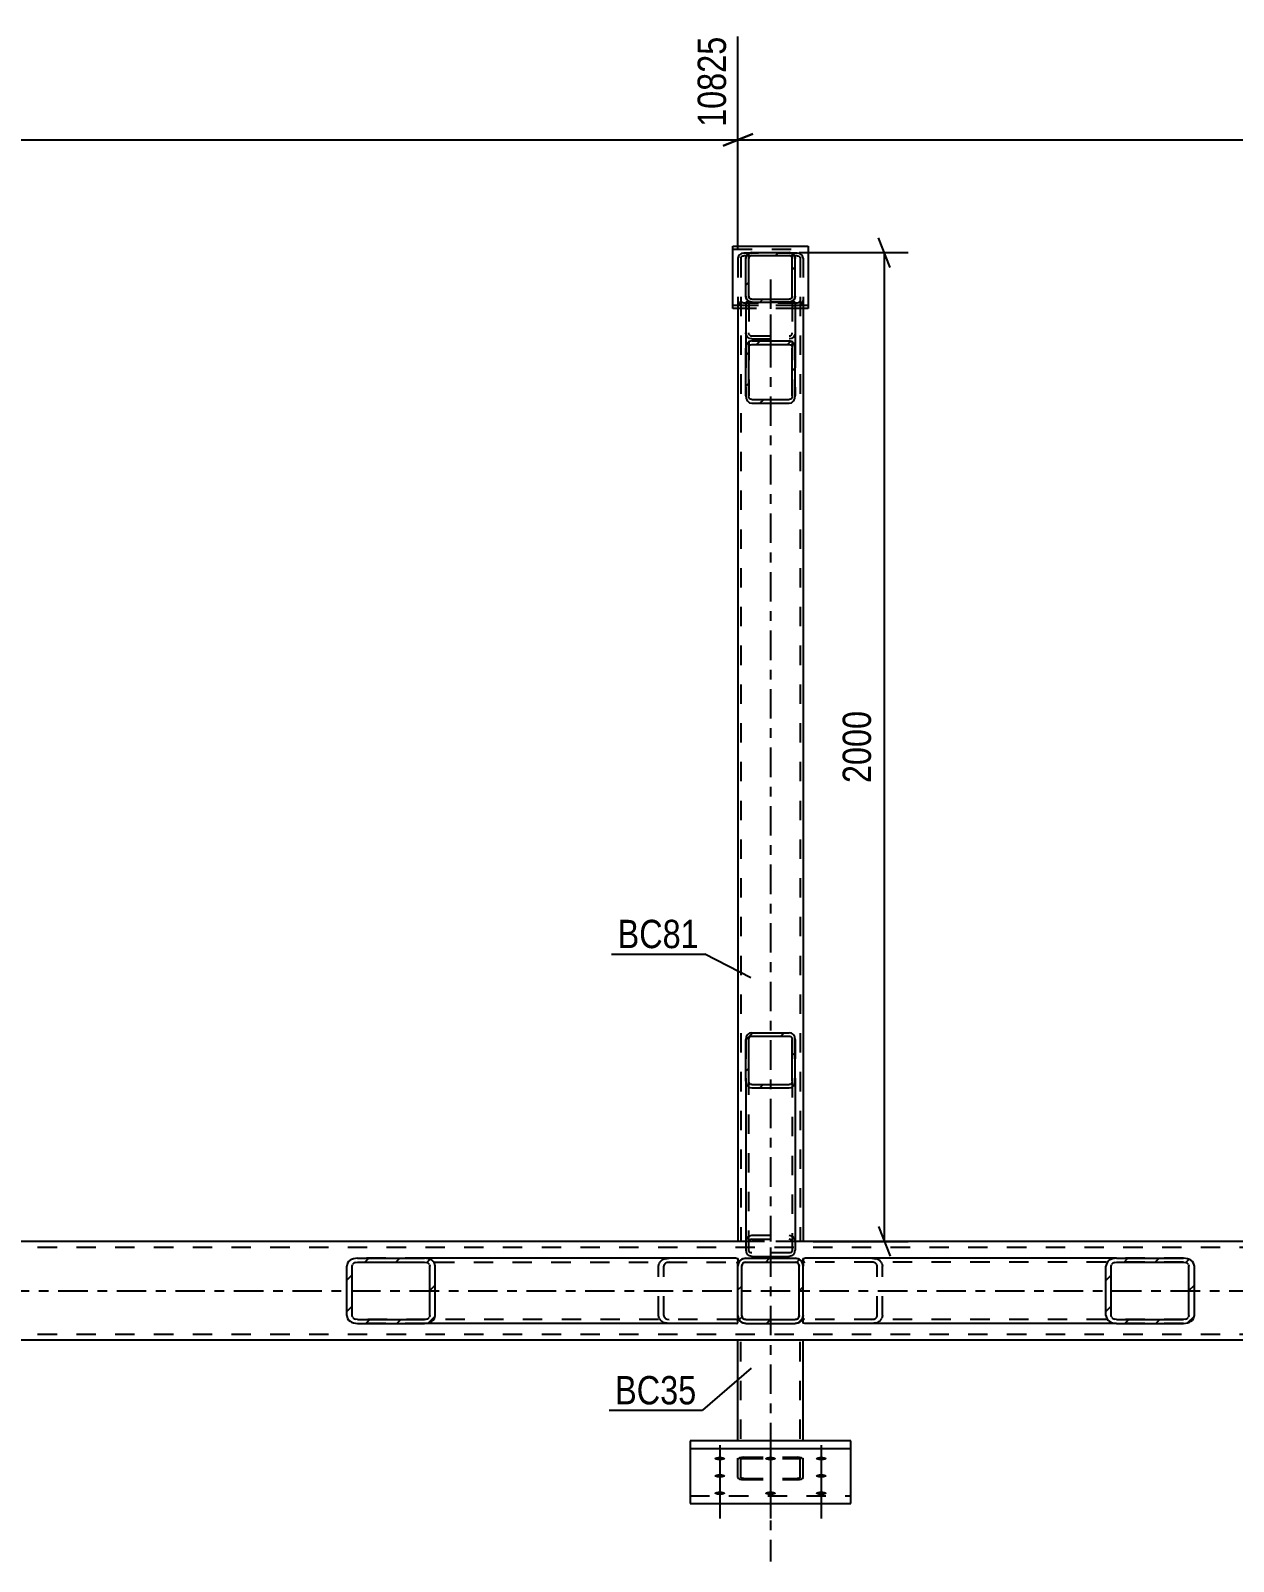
# Model space of a CAD drawing. Header units: millimetres. Extents: x -109 to 1080, y -501 to 340.
# Drawn here: x 389.2 to 510.8, y -384.9 to -230.1 of the extents above; entities that cross this region are included whole.
import ezdxf

# ---------------------------------------------------------------- set-up
doc = ezdxf.new("R2010")
doc.units = ezdxf.units.MM
doc.linetypes.add('DXK_LINE_DOT2', pattern=[3.9198, 1.9599, -1.9599])
doc.linetypes.add('DXK_LINE_DOT3', pattern=[5.9187, 2.979, -0.9799, 0.9799, -0.9799])
doc.styles.add('Arial Narrow', font='ARIALN.TTF', dxfattribs={"height": 0.2})

# ---------------------------------------------------------------- blocks, each defined once
blk = doc.blocks.new('Part-389666448-3642 - 3640')
at = {"linetype": 'Continuous'}
h = blk.add_hatch(dxfattribs=at)
h.set_pattern_fill('', scale=0.7, style=0, pattern_type=0)
h.set_pattern_definition([(45, (466.8477, -360.8155), (-1.57154, 1.57154), [])])
h.paths.add_polyline_path([(466.54, -360.88), (466.85, -360.82), (467.11, -360.64), (467.28, -360.38), (467.34, -360.08), (467.34, -355.08), (467.28, -354.77), (467.11, -354.51), (466.85, -354.34), (466.54, -354.28), (461.54, -354.28), (461.24, -354.34), (460.98, -354.51), (460.8, -354.77), (460.74, -355.08), (460.74, -360.08), (460.8, -360.38), (460.98, -360.64), (461.24, -360.82), (461.54, -360.88)])
h.paths.add_polyline_path([(461.39, -360.45), (461.26, -360.36), (461.17, -360.23), (461.14, -360.08), (461.14, -355.08), (461.17, -354.92), (461.26, -354.79), (461.39, -354.71), (461.54, -354.68), (466.54, -354.68), (466.69, -354.71), (466.82, -354.79), (466.91, -354.92), (466.94, -355.08), (466.94, -360.08), (466.91, -360.23), (466.82, -360.36), (466.69, -360.45), (466.54, -360.48), (461.54, -360.48)])
at = {"color": 7, "linetype": 'DXK_LINE_DOT2'}
for p, q in [((461.24, -354.34), (461.54, -354.28)), ((461.54, -354.28), (466.54, -354.28)), ((466.54, -354.28), (466.85, -354.34)), ((460.74, -355.08), (460.8, -354.77)), ((460.74, -360.08), (460.74, -355.08)), ((461.17, -354.92), (461.14, -355.08)), ((461.14, -360.08), (461.14, -355.08)), ((461.54, -354.68), (461.39, -354.71)), ((461.54, -354.68), (466.54, -354.68)), ((466.69, -354.71), (466.54, -354.68)), ((466.94, -355.08), (466.91, -354.92)), ((466.94, -360.08), (466.94, -355.08)), ((467.28, -354.77), (467.34, -355.08)), ((467.34, -360.08), (467.34, -355.08)), ((460.8, -360.38), (460.74, -360.08)), ((461.14, -360.08), (461.17, -360.23)), ((461.39, -360.45), (461.54, -360.48)), ((461.54, -360.48), (466.54, -360.48)), ((466.54, -360.48), (466.69, -360.45)), ((466.91, -360.23), (466.94, -360.08)), ((467.34, -360.08), (467.28, -360.38)), ((461.54, -360.88), (461.24, -360.82)), ((461.54, -360.88), (466.54, -360.88)), ((466.85, -360.82), (466.54, -360.88))]:
    blk.add_line(p, q, dxfattribs=at)
at = {"color": 2, "linetype": 'Continuous'}
for p, q in [((461.54, -354.28), (461.24, -354.34)), ((461.54, -354.28), (466.54, -354.28)), ((466.85, -354.34), (466.54, -354.28)), ((460.8, -354.77), (460.74, -355.08)), ((460.74, -360.08), (460.74, -355.08)), ((461.14, -355.08), (461.17, -354.92)), ((461.14, -360.08), (461.14, -355.08)), ((461.39, -354.71), (461.54, -354.68)), ((461.54, -354.68), (466.54, -354.68)), ((466.54, -354.68), (466.69, -354.71)), ((466.91, -354.92), (466.94, -355.08)), ((466.94, -360.08), (466.94, -355.08)), ((467.34, -355.08), (467.28, -354.77)), ((467.34, -360.08), (467.34, -355.08)), ((460.74, -360.08), (460.8, -360.38)), ((461.17, -360.23), (461.14, -360.08)), ((461.54, -360.48), (461.39, -360.45)), ((461.54, -360.48), (466.54, -360.48)), ((466.69, -360.45), (466.54, -360.48)), ((466.94, -360.08), (466.91, -360.23)), ((467.28, -360.38), (467.34, -360.08)), ((461.24, -360.82), (461.54, -360.88)), ((461.54, -360.88), (466.54, -360.88)), ((466.54, -360.88), (466.85, -360.82))]:
    blk.add_line(p, q, dxfattribs=at)
at = {"color": 7, "linetype": 'DXK_LINE_DOT2'}
for centre, radius, start, end in [((461.54, -355.08), 0.8, 112.5, 157.5), ((466.54, -355.08), 0.8, 22.5, 67.5), ((461.54, -355.08), 0.4, 112.5, 157.5), ((466.54, -355.08), 0.4, 22.5, 67.5), ((461.54, -360.08), 0.8, 202.5, 247.5), ((461.54, -360.08), 0.4, 202.5, 247.5), ((466.54, -360.08), 0.4, 292.5, 337.5), ((466.54, -360.08), 0.8, 292.5, 337.5)]:
    blk.add_arc(centre, radius, start, end, dxfattribs=at)
at = {"color": 2, "linetype": 'Continuous'}
for centre, radius, start, end in [((461.54, -355.08), 0.8, 112.5, 157.5), ((466.54, -355.08), 0.8, 22.5, 67.5), ((461.54, -355.08), 0.4, 112.5, 157.5), ((466.54, -355.08), 0.4, 22.5, 67.5), ((461.54, -360.08), 0.8, 202.5, 247.5), ((461.54, -360.08), 0.4, 202.5, 247.5), ((466.54, -360.08), 0.4, 292.5, 337.5), ((466.54, -360.08), 0.8, 292.5, 337.5)]:
    blk.add_arc(centre, radius, start, end, dxfattribs=at)
blk = doc.blocks.new('Part-389666448-3649 - 3640')
at = {"color": 2, "linetype": 'Continuous'}
for p, q in [((461.54, -352.58), (174.87, -352.58)), ((623.18, -352.58), (466.54, -352.58)), ((623.18, -362.58), (13.24, -362.58))]:
    blk.add_line(p, q, dxfattribs=at)
at = {"color": 7, "linetype": 'DXK_LINE_DOT2'}
for p, q in [((466.54, -352.58), (461.54, -352.58)), ((623.18, -353.18), (13.24, -353.18)), ((623.18, -361.98), (13.24, -361.98))]:
    blk.add_line(p, q, dxfattribs=at)
at = {"color": 7, "linetype": 'DXK_LINE_DOT3'}
blk.add_line((13.24, -357.58), (623.18, -357.58), dxfattribs=at)
blk = doc.blocks.new('Part-389666448-3805 - 3640')
at = {"linetype": 'Continuous'}
h = blk.add_hatch(dxfattribs=at)
h.set_pattern_fill('', scale=0.7, style=0, pattern_type=0)
h.set_pattern_definition([(45, (466.1702, -337.0052), (-1.57154, 1.57154), [])])
h.paths.add_polyline_path([(465.94, -337.06), (466.17, -337.01), (466.36, -336.86), (466.49, -336.64), (466.54, -336.39), (466.54, -332.15), (466.49, -331.89), (466.36, -331.68), (466.17, -331.53), (465.94, -331.48), (462.14, -331.48), (461.91, -331.53), (461.72, -331.68), (461.59, -331.89), (461.54, -332.15), (461.54, -336.39), (461.59, -336.64), (461.72, -336.86), (461.91, -337.01), (462.14, -337.06)])
h.paths.add_polyline_path([(462.03, -336.7), (461.93, -336.62), (461.86, -336.51), (461.84, -336.39), (461.84, -332.15), (461.86, -332.02), (461.93, -331.91), (462.03, -331.84), (462.14, -331.81), (465.94, -331.81), (466.06, -331.84), (466.15, -331.91), (466.22, -332.02), (466.24, -332.15), (466.24, -336.39), (466.22, -336.51), (466.15, -336.62), (466.06, -336.7), (465.94, -336.72), (462.14, -336.72)])
at = {"color": 2, "linetype": 'Continuous'}
for p, q in [((461.59, -331.89), (461.54, -332.15)), ((461.54, -336.39), (461.54, -332.15)), ((461.84, -332.15), (461.86, -332.02)), ((461.84, -336.39), (461.84, -332.15)), ((461.86, -332.02), (461.93, -331.91)), ((462.14, -331.48), (461.91, -331.53)), ((461.93, -331.91), (462.03, -331.84)), ((462.03, -331.84), (462.14, -331.81)), ((462.14, -331.48), (465.94, -331.48)), ((462.14, -331.81), (465.94, -331.81)), ((466.17, -331.53), (465.94, -331.48)), ((465.94, -331.81), (466.06, -331.84)), ((466.06, -331.84), (466.15, -331.91)), ((466.15, -331.91), (466.22, -332.02)), ((466.22, -332.02), (466.24, -332.15)), ((466.24, -336.39), (466.24, -332.15)), ((466.54, -332.15), (466.49, -331.89)), ((466.54, -336.39), (466.54, -332.15)), ((461.54, -336.39), (461.54, -353.45)), ((461.54, -336.39), (461.59, -336.64)), ((461.86, -336.51), (461.84, -336.39)), ((461.93, -336.62), (461.86, -336.51)), ((461.91, -337.01), (462.14, -337.06)), ((462.03, -336.7), (461.93, -336.62)), ((462.14, -336.72), (462.03, -336.7)), ((462.14, -336.72), (465.94, -336.72)), ((462.14, -337.06), (465.94, -337.06)), ((466.06, -336.7), (465.94, -336.72)), ((465.94, -337.06), (466.17, -337.01)), ((466.15, -336.62), (466.06, -336.7)), ((466.22, -336.51), (466.15, -336.62)), ((466.24, -336.39), (466.22, -336.51)), ((466.49, -336.64), (466.54, -336.39)), ((466.54, -336.39), (466.54, -353.45)), ((461.54, -353.45), (461.59, -353.68)), ((461.59, -353.68), (461.65, -353.78)), ((461.72, -353.89), (461.65, -353.78)), ((461.91, -354.04), (461.72, -353.89)), ((462.14, -354.09), (461.91, -354.04)), ((462.14, -354.09), (465.94, -354.09)), ((466.17, -354.04), (465.94, -354.09)), ((466.36, -353.89), (466.17, -354.04)), ((466.43, -353.78), (466.36, -353.89)), ((466.43, -353.78), (466.49, -353.68)), ((466.49, -353.68), (466.54, -353.45))]:
    blk.add_line(p, q, dxfattribs=at)
at = {"color": 7, "linetype": 'DXK_LINE_DOT2'}
for p, q in [((461.54, -332.15), (461.54, -336.39)), ((461.84, -353.45), (461.84, -332.15)), ((466.24, -332.15), (466.24, -353.45)), ((466.54, -332.15), (466.54, -336.39)), ((461.54, -352.58), (461.57, -352.58)), ((461.88, -352.58), (461.54, -352.58)), ((461.57, -352.58), (461.59, -352.45)), ((461.59, -352.45), (461.72, -352.19)), ((461.72, -352.19), (461.91, -352.01)), ((461.93, -352.48), (461.88, -352.58)), ((461.91, -352.01), (462.14, -351.95)), ((462.03, -352.39), (461.93, -352.48)), ((462.14, -352.36), (462.03, -352.39)), ((462.14, -351.95), (465.94, -351.95)), ((462.14, -352.36), (465.94, -352.36)), ((465.94, -351.95), (466.17, -352.01)), ((466.06, -352.39), (465.94, -352.36)), ((466.15, -352.48), (466.06, -352.39)), ((466.2, -352.58), (466.15, -352.48)), ((466.17, -352.01), (466.36, -352.19)), ((466.54, -352.58), (466.2, -352.58)), ((466.36, -352.19), (466.49, -352.45)), ((466.49, -352.45), (466.51, -352.58)), ((466.51, -352.58), (466.54, -352.58)), ((461.86, -353.57), (461.84, -353.45)), ((461.93, -353.66), (461.86, -353.57)), ((462.03, -353.73), (461.93, -353.66)), ((462.14, -353.75), (462.03, -353.73)), ((465.94, -353.75), (462.14, -353.75)), ((466.06, -353.73), (465.94, -353.75)), ((466.15, -353.66), (466.06, -353.73)), ((466.22, -353.57), (466.15, -353.66)), ((466.24, -353.45), (466.22, -353.57))]:
    blk.add_line(p, q, dxfattribs=at)
at = {"color": 2, "linetype": 'Continuous'}
for centre, start, end in [((462.19, -332.11), 115.7427, 160.5021), ((465.89, -332.11), 19.4979, 64.2573), ((462.19, -336.43), 199.4979, 244.2573), ((465.89, -336.43), 295.7427, 340.5021)]:
    blk.add_arc(centre, 0.639, start, end, dxfattribs=at)
blk = doc.blocks.new('Part-389666448-3677 - 3640')
at = {"color": 2, "linetype": 'Continuous'}
for p, q in [((460.24, -258.22), (460.24, -251.94)), ((460.24, -251.94), (467.84, -251.94)), ((467.84, -251.94), (467.84, -258.22)), ((461.54, -257.94), (460.24, -257.94)), ((461.54, -258.22), (460.24, -258.22)), ((467.84, -257.94), (466.54, -257.94)), ((467.84, -258.22), (466.54, -258.22))]:
    blk.add_line(p, q, dxfattribs=at)
at = {"color": 7, "linetype": 'DXK_LINE_DOT2'}
for p, q in [((460.24, -252.22), (467.84, -252.22)), ((466.54, -257.94), (461.54, -257.94)), ((466.54, -258.22), (461.54, -258.22))]:
    blk.add_line(p, q, dxfattribs=at)
blk = doc.blocks.new('Part-389666448-3685 - 3640')
at = {"color": 7, "linetype": 'DXK_LINE_DOT2'}
for p, q in [((460.79, -252.94), (460.74, -253.13)), ((460.74, -253.13), (460.74, -258.22)), ((460.92, -252.79), (460.79, -252.94)), ((461.11, -252.68), (460.92, -252.79)), ((461.04, -253.13), (461.06, -253.03)), ((461.04, -253.13), (461.04, -352.58)), ((461.06, -253.03), (461.13, -252.96)), ((461.34, -252.65), (461.11, -252.68)), ((461.13, -252.96), (461.23, -252.9)), ((461.23, -252.9), (461.34, -252.89)), ((466.74, -252.65), (461.34, -252.65)), ((466.74, -252.89), (461.34, -252.89)), ((466.97, -252.68), (466.74, -252.65)), ((466.74, -252.89), (466.86, -252.9)), ((466.86, -252.9), (466.95, -252.96)), ((466.95, -252.96), (467.02, -253.03)), ((467.16, -252.79), (466.97, -252.68)), ((467.02, -253.03), (467.04, -253.13)), ((467.04, -253.13), (467.04, -352.58)), ((467.29, -252.94), (467.16, -252.79)), ((467.34, -253.13), (467.29, -252.94)), ((467.34, -253.13), (467.34, -258.22)), ((460.74, -257.45), (460.79, -257.63)), ((460.79, -257.63), (460.92, -257.79)), ((460.92, -257.79), (461.11, -257.89)), ((461.06, -257.54), (461.04, -257.45)), ((461.13, -257.62), (461.06, -257.54)), ((461.11, -257.89), (461.34, -257.93)), ((461.23, -257.67), (461.13, -257.62)), ((461.34, -257.69), (461.23, -257.67)), ((466.74, -257.69), (461.34, -257.69)), ((466.74, -257.93), (461.34, -257.93)), ((466.86, -257.67), (466.74, -257.69)), ((466.74, -257.93), (466.97, -257.89)), ((466.95, -257.62), (466.86, -257.67)), ((467.02, -257.54), (466.95, -257.62)), ((466.97, -257.89), (467.16, -257.79)), ((467.04, -257.45), (467.02, -257.54)), ((467.16, -257.79), (467.29, -257.63)), ((467.29, -257.63), (467.34, -257.45)), ((467.34, -352.58), (460.74, -352.58))]:
    blk.add_line(p, q, dxfattribs=at)
at = {"color": 7, "linetype": 'DXK_LINE_DOT3'}
blk.add_line((464.04, -255.29), (464.04, -352.58), dxfattribs=at)
at = {"color": 2, "linetype": 'Continuous'}
for p, q in [((460.74, -258.22), (460.74, -352.58)), ((467.34, -258.22), (467.34, -352.58))]:
    blk.add_line(p, q, dxfattribs=at)
blk = doc.blocks.new('Part-389666448-14648 - 3640')
at = {"color": 2, "linetype": 'Continuous'}
for p, q in [((472.17, -372.76), (455.92, -372.76)), ((455.92, -372.76), (455.92, -379.07)), ((472.17, -379.07), (472.17, -372.76)), ((455.92, -373.52), (472.17, -373.52)), ((455.92, -379.07), (472.17, -379.07))]:
    blk.add_line(p, q, dxfattribs=at)
at = {"color": 7, "linetype": 'DXK_LINE_DOT2'}
blk.add_line((455.92, -378.32), (472.17, -378.32), dxfattribs=at)
blk = doc.blocks.new('Part-389666448-14647 - 3640')
at = {"color": 7, "linetype": 'DXK_LINE_DOT3'}
blk.add_line((464.04, -353.18), (464.04, -384.94), dxfattribs=at)
at = {"color": 2, "linetype": 'Continuous'}
for p, q in [((460.74, -372.76), (460.74, -362.58)), ((467.34, -372.76), (467.34, -362.58))]:
    blk.add_line(p, q, dxfattribs=at)
at = {"color": 7, "linetype": 'DXK_LINE_DOT2'}
for p, q in [((467.34, -362.58), (460.74, -362.58)), ((461.04, -376.47), (461.04, -362.58)), ((467.04, -376.47), (467.04, -362.58)), ((460.74, -376.47), (460.74, -372.76)), ((467.34, -376.47), (467.34, -372.76)), ((460.79, -374.54), (460.74, -374.62)), ((460.92, -374.47), (460.79, -374.54)), ((461.11, -374.43), (460.92, -374.47)), ((461.04, -374.62), (461.06, -374.58)), ((461.06, -374.58), (461.13, -374.55)), ((461.34, -374.41), (461.11, -374.43)), ((461.13, -374.55), (461.23, -374.53)), ((461.23, -374.53), (461.34, -374.52)), ((461.34, -374.41), (466.74, -374.41)), ((461.34, -374.52), (466.74, -374.52)), ((466.97, -374.43), (466.74, -374.41)), ((466.74, -374.52), (466.86, -374.53)), ((466.86, -374.53), (466.95, -374.55)), ((466.95, -374.55), (467.02, -374.58)), ((467.16, -374.47), (466.97, -374.43)), ((467.02, -374.58), (467.04, -374.62)), ((467.29, -374.54), (467.16, -374.47)), ((467.34, -374.62), (467.29, -374.54)), ((460.74, -376.47), (460.79, -376.55)), ((460.79, -376.55), (460.92, -376.61)), ((460.92, -376.61), (461.11, -376.66)), ((461.06, -376.51), (461.04, -376.47)), ((461.13, -376.54), (461.06, -376.51)), ((461.11, -376.66), (461.34, -376.67)), ((461.23, -376.56), (461.13, -376.54)), ((461.34, -376.57), (461.23, -376.56)), ((461.34, -376.57), (466.74, -376.57)), ((461.34, -376.67), (466.74, -376.67)), ((466.86, -376.56), (466.74, -376.57)), ((466.74, -376.67), (466.97, -376.66)), ((466.95, -376.54), (466.86, -376.56)), ((467.02, -376.51), (466.95, -376.54)), ((466.97, -376.66), (467.16, -376.61)), ((467.04, -376.47), (467.02, -376.51)), ((467.16, -376.61), (467.29, -376.55)), ((467.29, -376.55), (467.34, -376.47))]:
    blk.add_line(p, q, dxfattribs=at)
blk = doc.blocks.new('Part-389666448-3764 - 3640')
at = {"linetype": 'Continuous'}
h = blk.add_hatch(dxfattribs=at)
h.set_pattern_fill('', scale=0.7, style=0, pattern_type=0)
h.set_pattern_definition([(45, (506.2164, -360.8155), (-1.57154, 1.57154), [])])
h.paths.add_polyline_path([(505.8, -360.88), (506.22, -360.82), (506.57, -360.64), (506.8, -360.38), (506.89, -360.08), (506.89, -355.08), (506.8, -354.77), (506.57, -354.51), (506.22, -354.34), (505.8, -354.28), (499.03, -354.28), (498.61, -354.34), (498.26, -354.51), (498.03, -354.77), (497.94, -355.08), (497.94, -360.08), (498.03, -360.38), (498.26, -360.64), (498.61, -360.82), (499.03, -360.88)])
h.paths.add_polyline_path([(498.82, -360.45), (498.64, -360.36), (498.53, -360.23), (498.48, -360.08), (498.48, -355.08), (498.53, -354.92), (498.64, -354.79), (498.82, -354.71), (499.03, -354.68), (505.8, -354.68), (506.01, -354.71), (506.18, -354.79), (506.3, -354.92), (506.34, -355.08), (506.34, -360.08), (506.3, -360.23), (506.18, -360.36), (506.01, -360.45), (505.8, -360.48), (499.03, -360.48)])
at = {"color": 2, "linetype": 'Continuous'}
for p, q in [((467.34, -354.3), (467.51, -354.28)), ((467.34, -354.3), (467.34, -355.08)), ((499.03, -354.28), (467.51, -354.28)), ((499.03, -354.28), (498.61, -354.34)), ((499.03, -354.28), (505.8, -354.28)), ((506.22, -354.34), (505.8, -354.28)), ((498.03, -354.77), (497.94, -355.08)), ((497.94, -360.08), (497.94, -355.08)), ((498.48, -355.08), (498.53, -354.92)), ((498.48, -360.08), (498.48, -355.08)), ((498.82, -354.71), (499.03, -354.68)), ((499.03, -354.68), (505.8, -354.68)), ((505.8, -354.68), (506.01, -354.71)), ((506.3, -354.92), (506.34, -355.08)), ((506.34, -360.08), (506.34, -355.08)), ((506.89, -355.08), (506.8, -354.77)), ((506.89, -360.08), (506.89, -355.08)), ((467.34, -360.82), (467.34, -360.08)), ((497.94, -360.08), (498.03, -360.38)), ((498.53, -360.23), (498.48, -360.08)), ((499.03, -360.48), (498.82, -360.45)), ((499.03, -360.48), (505.8, -360.48)), ((506.01, -360.45), (505.8, -360.48)), ((506.34, -360.08), (506.3, -360.23)), ((506.8, -360.38), (506.89, -360.08)), ((467.34, -360.85), (467.34, -360.82)), ((467.51, -360.88), (467.34, -360.85)), ((499.03, -360.88), (467.51, -360.88)), ((498.61, -360.82), (499.03, -360.88)), ((499.03, -360.88), (505.8, -360.88)), ((505.8, -360.88), (506.22, -360.82))]:
    blk.add_line(p, q, dxfattribs=at)
at = {"color": 7, "linetype": 'DXK_LINE_DOT2'}
for p, q in [((467.34, -354.7), (467.34, -354.3)), ((474.29, -354.28), (474.7, -354.34)), ((505.8, -354.28), (499.03, -354.28)), ((467.51, -354.68), (467.34, -354.7)), ((467.34, -360.64), (467.34, -355.08)), ((505.8, -354.68), (467.51, -354.68)), ((474.49, -354.71), (474.29, -354.68)), ((474.83, -355.08), (474.79, -354.92)), ((474.83, -360.08), (474.83, -355.08)), ((475.29, -354.77), (475.37, -355.08)), ((475.37, -360.08), (475.37, -355.08)), ((467.51, -360.48), (467.34, -360.45)), ((505.8, -360.48), (467.51, -360.48)), ((474.29, -360.48), (474.49, -360.45)), ((474.79, -360.23), (474.83, -360.08)), ((475.37, -360.08), (475.29, -360.38)), ((474.7, -360.82), (474.29, -360.88)), ((505.8, -360.88), (499.03, -360.88))]:
    blk.add_line(p, q, dxfattribs=at)
for centre, radius, start, end in [((474.45, -355.29), 0.991, 31.9779, 75.1661), ((474.37, -355.19), 0.495, 31.9779, 75.1661), ((474.37, -359.97), 0.495, 284.8339, 328.0221), ((474.45, -359.86), 0.991, 284.8339, 328.0221)]:
    blk.add_arc(centre, radius, start, end, dxfattribs=at)
at = {"color": 2, "linetype": 'Continuous'}
for centre, radius, start, end in [((498.87, -355.29), 0.991, 104.8339, 148.0221), ((505.96, -355.29), 0.991, 31.9779, 75.1661), ((498.95, -355.19), 0.495, 104.8339, 148.0221), ((505.88, -355.19), 0.495, 31.9779, 75.1661), ((498.87, -359.86), 0.991, 211.9779, 255.1661), ((498.95, -359.97), 0.495, 211.9779, 255.1661), ((505.88, -359.97), 0.495, 284.8339, 328.0221), ((505.96, -359.86), 0.991, 284.8339, 328.0221)]:
    blk.add_arc(centre, radius, start, end, dxfattribs=at)
blk = doc.blocks.new('Part-389666448-3785 - 3640')
at = {"linetype": 'Continuous'}
h = blk.add_hatch(dxfattribs=at)
h.set_pattern_fill('', scale=0.7, style=0, pattern_type=0)
h.set_pattern_definition([(45, (429.4712, -360.8155), (-1.57154, 1.57154), [])])
h.paths.add_polyline_path([(429.06, -360.88), (429.47, -360.82), (429.82, -360.64), (430.06, -360.38), (430.14, -360.08), (430.14, -355.08), (430.06, -354.77), (429.82, -354.51), (429.47, -354.34), (429.06, -354.28), (422.28, -354.28), (421.87, -354.34), (421.52, -354.51), (421.28, -354.77), (421.2, -355.08), (421.2, -360.08), (421.28, -360.38), (421.52, -360.64), (421.87, -360.82), (422.28, -360.88)])
h.paths.add_polyline_path([(422.07, -360.45), (421.9, -360.36), (421.78, -360.23), (421.74, -360.08), (421.74, -355.08), (421.78, -354.92), (421.9, -354.79), (422.07, -354.71), (422.28, -354.68), (429.06, -354.68), (429.26, -354.71), (429.44, -354.79), (429.56, -354.92), (429.6, -355.08), (429.6, -360.08), (429.56, -360.23), (429.44, -360.36), (429.26, -360.45), (429.06, -360.48), (422.28, -360.48)])
at = {"color": 2, "linetype": 'Continuous'}
for p, q in [((422.28, -354.28), (421.87, -354.34)), ((422.28, -354.28), (429.06, -354.28)), ((460.57, -354.28), (429.06, -354.28)), ((429.47, -354.34), (429.06, -354.28)), ((460.57, -354.28), (460.74, -354.3)), ((460.74, -354.3), (460.74, -354.34)), ((460.74, -354.34), (460.74, -354.51)), ((460.74, -354.51), (460.74, -355.08)), ((421.28, -354.77), (421.2, -355.08)), ((421.2, -360.08), (421.2, -355.08)), ((421.74, -355.08), (421.78, -354.92)), ((421.74, -360.08), (421.74, -355.08)), ((422.07, -354.71), (422.28, -354.68)), ((422.28, -354.68), (429.06, -354.68)), ((429.06, -354.68), (429.26, -354.71)), ((429.56, -354.92), (429.6, -355.08)), ((429.6, -360.08), (429.6, -355.08)), ((430.14, -355.08), (430.06, -354.77)), ((430.14, -360.08), (430.14, -355.08)), ((421.2, -360.08), (421.28, -360.38)), ((421.78, -360.23), (421.74, -360.08)), ((422.28, -360.48), (422.07, -360.45)), ((422.28, -360.48), (429.06, -360.48)), ((429.26, -360.45), (429.06, -360.48)), ((429.6, -360.08), (429.56, -360.23)), ((430.06, -360.38), (430.14, -360.08)), ((460.74, -360.85), (460.74, -360.08)), ((421.87, -360.82), (422.28, -360.88)), ((422.28, -360.88), (429.06, -360.88)), ((429.06, -360.88), (429.47, -360.82)), ((460.57, -360.88), (429.06, -360.88)), ((460.57, -360.88), (460.74, -360.85))]:
    blk.add_line(p, q, dxfattribs=at)
at = {"color": 7, "linetype": 'DXK_LINE_DOT2'}
for p, q in [((429.06, -354.28), (422.28, -354.28)), ((453.38, -354.34), (453.8, -354.28)), ((460.74, -354.51), (460.74, -354.7)), ((422.28, -354.68), (460.57, -354.68)), ((452.71, -355.08), (452.8, -354.77)), ((452.71, -360.08), (452.71, -355.08)), ((453.3, -354.92), (453.25, -355.08)), ((453.25, -360.08), (453.25, -355.08)), ((453.8, -354.68), (453.59, -354.71)), ((460.57, -354.68), (460.74, -354.7)), ((460.74, -360.08), (460.74, -354.77)), ((460.57, -360.48), (422.28, -360.48)), ((452.8, -360.38), (452.71, -360.08)), ((453.25, -360.08), (453.3, -360.23)), ((453.59, -360.45), (453.8, -360.48)), ((460.57, -360.48), (460.74, -360.45)), ((429.06, -360.88), (422.28, -360.88)), ((453.8, -360.88), (453.38, -360.82))]:
    blk.add_line(p, q, dxfattribs=at)
at = {"color": 2, "linetype": 'Continuous'}
for centre, radius, start, end in [((422.12, -355.29), 0.991, 104.8339, 148.0221), ((429.22, -355.29), 0.991, 31.9779, 75.1661), ((422.2, -355.19), 0.495, 104.8339, 148.0221), ((429.14, -355.19), 0.495, 31.9779, 75.1661), ((422.12, -359.86), 0.991, 211.9779, 255.1661), ((422.2, -359.97), 0.495, 211.9779, 255.1661), ((429.14, -359.97), 0.495, 284.8339, 328.0221), ((429.22, -359.86), 0.991, 284.8339, 328.0221)]:
    blk.add_arc(centre, radius, start, end, dxfattribs=at)
at = {"color": 7, "linetype": 'DXK_LINE_DOT2'}
for centre, radius, start, end in [((453.64, -355.29), 0.991, 104.8339, 148.0221), ((453.72, -355.19), 0.495, 104.8339, 148.0221), ((453.64, -359.86), 0.991, 211.9779, 255.1661), ((453.72, -359.97), 0.495, 211.9779, 255.1661)]:
    blk.add_arc(centre, radius, start, end, dxfattribs=at)
blk = doc.blocks.new('Bolt-389666448-14666 - 3640')
at = {"linetype": 'Continuous'}
for points in [[(458.92, -374.35), (459.03, -374.36), (459.14, -374.37), (459.24, -374.39), (459.32, -374.42), (459.39, -374.45), (459.44, -374.48), (459.46, -374.52), (459.46, -374.56), (459.44, -374.6), (459.39, -374.64), (459.32, -374.67), (459.24, -374.69), (459.14, -374.71), (459.03, -374.73), (458.92, -374.73), (458.8, -374.73), (458.69, -374.71), (458.59, -374.69), (458.51, -374.67), (458.44, -374.64), (458.39, -374.6), (458.37, -374.56), (458.37, -374.52), (458.39, -374.48), (458.44, -374.45), (458.51, -374.42), (458.59, -374.39), (458.69, -374.37), (458.8, -374.36)], [(464.04, -374.35), (464.15, -374.36), (464.26, -374.37), (464.36, -374.39), (464.45, -374.42), (464.52, -374.45), (464.56, -374.48), (464.59, -374.52), (464.59, -374.56), (464.56, -374.6), (464.52, -374.64), (464.45, -374.67), (464.36, -374.69), (464.26, -374.71), (464.15, -374.73), (464.04, -374.73), (463.93, -374.73), (463.82, -374.71), (463.72, -374.69), (463.63, -374.67), (463.56, -374.64), (463.52, -374.6), (463.49, -374.56), (463.49, -374.52), (463.52, -374.48), (463.56, -374.45), (463.63, -374.42), (463.72, -374.39), (463.82, -374.37), (463.93, -374.36)], [(469.17, -374.35), (469.28, -374.36), (469.39, -374.37), (469.49, -374.39), (469.57, -374.42), (469.64, -374.45), (469.69, -374.48), (469.71, -374.52), (469.71, -374.56), (469.69, -374.6), (469.64, -374.64), (469.57, -374.67), (469.49, -374.69), (469.39, -374.71), (469.28, -374.73), (469.17, -374.73), (469.05, -374.73), (468.94, -374.71), (468.84, -374.69), (468.76, -374.67), (468.69, -374.64), (468.64, -374.6), (468.62, -374.56), (468.62, -374.52), (468.64, -374.48), (468.69, -374.45), (468.76, -374.42), (468.84, -374.39), (468.94, -374.37), (469.05, -374.36)], [(458.92, -376.11), (459.03, -376.11), (459.14, -376.12), (459.24, -376.14), (459.32, -376.17), (459.39, -376.2), (459.44, -376.24), (459.46, -376.28), (459.46, -376.31), (459.44, -376.35), (459.39, -376.39), (459.32, -376.42), (459.24, -376.45), (459.14, -376.47), (459.03, -376.48), (458.92, -376.48), (458.8, -376.48), (458.69, -376.47), (458.59, -376.45), (458.51, -376.42), (458.44, -376.39), (458.39, -376.35), (458.37, -376.31), (458.37, -376.28), (458.39, -376.24), (458.44, -376.2), (458.51, -376.17), (458.59, -376.14), (458.69, -376.12), (458.8, -376.11)], [(469.17, -376.11), (469.28, -376.11), (469.39, -376.12), (469.49, -376.14), (469.57, -376.17), (469.64, -376.2), (469.69, -376.24), (469.71, -376.28), (469.71, -376.31), (469.69, -376.35), (469.64, -376.39), (469.57, -376.42), (469.49, -376.45), (469.39, -376.47), (469.28, -376.48), (469.17, -376.48), (469.05, -376.48), (468.94, -376.47), (468.84, -376.45), (468.76, -376.42), (468.69, -376.39), (468.64, -376.35), (468.62, -376.31), (468.62, -376.28), (468.64, -376.24), (468.69, -376.2), (468.76, -376.17), (468.84, -376.14), (468.94, -376.12), (469.05, -376.11)], [(458.92, -377.86), (459.03, -377.86), (459.14, -377.88), (459.24, -377.9), (459.32, -377.92), (459.39, -377.95), (459.44, -377.99), (459.46, -378.03), (459.46, -378.07), (459.44, -378.11), (459.39, -378.14), (459.32, -378.17), (459.24, -378.2), (459.14, -378.22), (459.03, -378.23), (458.92, -378.24), (458.8, -378.23), (458.69, -378.22), (458.59, -378.2), (458.51, -378.17), (458.44, -378.14), (458.39, -378.11), (458.37, -378.07), (458.37, -378.03), (458.39, -377.99), (458.44, -377.95), (458.51, -377.92), (458.59, -377.9), (458.69, -377.88), (458.8, -377.86)], [(464.04, -377.86), (464.15, -377.86), (464.26, -377.88), (464.36, -377.9), (464.45, -377.92), (464.52, -377.95), (464.56, -377.99), (464.59, -378.03), (464.59, -378.07), (464.56, -378.11), (464.52, -378.14), (464.45, -378.17), (464.36, -378.2), (464.26, -378.22), (464.15, -378.23), (464.04, -378.24), (463.93, -378.23), (463.82, -378.22), (463.72, -378.2), (463.63, -378.17), (463.56, -378.14), (463.52, -378.11), (463.49, -378.07), (463.49, -378.03), (463.52, -377.99), (463.56, -377.95), (463.63, -377.92), (463.72, -377.9), (463.82, -377.88), (463.93, -377.86)], [(469.17, -377.86), (469.28, -377.86), (469.39, -377.88), (469.49, -377.9), (469.57, -377.92), (469.64, -377.95), (469.69, -377.99), (469.71, -378.03), (469.71, -378.07), (469.69, -378.11), (469.64, -378.14), (469.57, -378.17), (469.49, -378.2), (469.39, -378.22), (469.28, -378.23), (469.17, -378.24), (469.05, -378.23), (468.94, -378.22), (468.84, -378.2), (468.76, -378.17), (468.69, -378.14), (468.64, -378.11), (468.62, -378.07), (468.62, -378.03), (468.64, -377.99), (468.69, -377.95), (468.76, -377.92), (468.84, -377.9), (468.94, -377.88), (469.05, -377.86)]]:
    blk.add_hatch(color=1, dxfattribs=at).paths.add_polyline_path(points)
at = {"color": 1, "linetype": 'Continuous'}
for p, q in [((458.92, -373.18), (458.92, -377.08)), ((464.04, -373.18), (464.04, -377.08)), ((469.17, -373.18), (469.17, -377.08)), ((458.92, -374.93), (458.92, -378.83)), ((469.17, -374.93), (469.17, -378.83)), ((458.92, -376.69), (458.92, -380.59)), ((464.04, -376.69), (464.04, -380.59)), ((469.17, -376.69), (469.17, -380.59))]:
    blk.add_line(p, q, dxfattribs=at)
blk = doc.blocks.new('Part-389666448-3792 - 3640')
at = {"linetype": 'Continuous'}
h = blk.add_hatch(dxfattribs=at)
h.set_pattern_fill('', scale=0.7, style=0, pattern_type=0)
h.set_pattern_definition([(45, (466.1702, -267.7554), (-1.57154, 1.57154), [])])
h.paths.add_polyline_path([(465.94, -267.81), (466.17, -267.76), (466.36, -267.59), (466.49, -267.35), (466.54, -267.06), (466.54, -262.26), (466.49, -261.97), (466.36, -261.72), (466.17, -261.56), (465.94, -261.5), (462.14, -261.5), (461.91, -261.56), (461.72, -261.72), (461.59, -261.97), (461.54, -262.26), (461.54, -267.06), (461.59, -267.35), (461.72, -267.59), (461.91, -267.76), (462.14, -267.81)])
h.paths.add_polyline_path([(462.03, -267.41), (461.93, -267.32), (461.86, -267.2), (461.84, -267.06), (461.84, -262.26), (461.86, -262.11), (461.93, -261.99), (462.03, -261.91), (462.14, -261.88), (465.94, -261.88), (466.06, -261.91), (466.15, -261.99), (466.22, -262.11), (466.24, -262.26), (466.24, -267.06), (466.22, -267.2), (466.15, -267.32), (466.06, -267.41), (465.94, -267.43), (462.14, -267.43)])
at = {"color": 2, "linetype": 'Continuous'}
for p, q in [((461.59, -257.58), (461.54, -257.58)), ((461.54, -257.58), (461.54, -262.26)), ((462.14, -257.58), (461.59, -257.58)), ((465.94, -257.58), (466.54, -257.58)), ((466.54, -257.58), (466.54, -262.26)), ((462.14, -261.5), (461.91, -261.56)), ((462.14, -261.5), (465.94, -261.5)), ((466.17, -261.56), (465.94, -261.5)), ((461.59, -261.97), (461.54, -262.26)), ((461.54, -267.06), (461.54, -262.26)), ((461.84, -262.26), (461.86, -262.11)), ((461.84, -267.06), (461.84, -262.26)), ((461.86, -262.11), (461.93, -261.99)), ((461.93, -261.99), (462.03, -261.91)), ((462.03, -261.91), (462.14, -261.88)), ((462.14, -261.88), (465.94, -261.88)), ((465.94, -261.88), (466.06, -261.91)), ((466.06, -261.91), (466.15, -261.99)), ((466.15, -261.99), (466.22, -262.11)), ((466.22, -262.11), (466.24, -262.26)), ((466.24, -267.06), (466.24, -262.26)), ((466.54, -262.26), (466.49, -261.97)), ((466.54, -267.06), (466.54, -262.26)), ((461.54, -267.06), (461.59, -267.35)), ((461.86, -267.2), (461.84, -267.06)), ((461.93, -267.32), (461.86, -267.2)), ((461.91, -267.76), (462.14, -267.81)), ((462.03, -267.41), (461.93, -267.32)), ((462.14, -267.43), (462.03, -267.41)), ((462.14, -267.43), (465.94, -267.43)), ((462.14, -267.81), (465.94, -267.81)), ((466.06, -267.41), (465.94, -267.43)), ((465.94, -267.81), (466.17, -267.76)), ((466.15, -267.32), (466.06, -267.41)), ((466.22, -267.2), (466.15, -267.32)), ((466.24, -267.06), (466.22, -267.2)), ((466.49, -267.35), (466.54, -267.06))]:
    blk.add_line(p, q, dxfattribs=at)
at = {"color": 7, "linetype": 'DXK_LINE_DOT2'}
for p, q in [((461.84, -257.93), (461.54, -257.93)), ((461.54, -257.94), (461.84, -257.94)), ((461.54, -258.22), (461.84, -258.22)), ((461.84, -257.58), (461.84, -267.06)), ((465.94, -257.58), (462.14, -257.58)), ((466.24, -257.58), (466.24, -267.06)), ((466.54, -257.58), (466.24, -257.58)), ((466.54, -257.93), (466.24, -257.93)), ((466.24, -257.94), (466.54, -257.94)), ((466.54, -258.22), (466.24, -258.22)), ((461.59, -260.94), (461.54, -260.71)), ((461.72, -261.13), (461.59, -260.94)), ((461.91, -261.26), (461.72, -261.13)), ((461.86, -260.82), (461.84, -260.71)), ((461.91, -260.89), (461.86, -260.82)), ((461.93, -260.92), (461.91, -260.89)), ((462.14, -261.3), (461.91, -261.26)), ((461.93, -260.92), (462.03, -260.98)), ((462.03, -260.98), (462.14, -261.01)), ((462.14, -261.01), (465.94, -261.01)), ((462.14, -261.3), (465.94, -261.3)), ((465.94, -261.01), (466.06, -260.98)), ((466.17, -261.26), (465.94, -261.3)), ((466.06, -260.98), (466.15, -260.92)), ((466.15, -260.92), (466.17, -260.89)), ((466.17, -260.89), (466.22, -260.82)), ((466.36, -261.13), (466.17, -261.26)), ((466.22, -260.82), (466.24, -260.71)), ((466.49, -260.94), (466.36, -261.13)), ((466.54, -260.71), (466.49, -260.94)), ((461.54, -262.26), (461.54, -267.06)), ((466.54, -262.26), (466.54, -267.06))]:
    blk.add_line(p, q, dxfattribs=at)
at = {"color": 7, "linetype": 'DXK_LINE_DOT3'}
blk.add_line((464.04, -258.84), (464.04, -264.66), dxfattribs=at)
at = {"color": 2, "linetype": 'Continuous'}
for centre, start, end in [((462.26, -262.16), 119.6725, 163.5881), ((465.82, -262.16), 16.4119, 60.3275), ((462.26, -267.15), 196.4119, 240.3275), ((465.82, -267.15), 299.6725, 343.5881)]:
    blk.add_arc(centre, 0.7, start, end, dxfattribs=at)
blk = doc.blocks.new('Part-389666448-3793 - 3640')
at = {"linetype": 'Continuous'}
h = blk.add_hatch(dxfattribs=at)
h.set_pattern_fill('', scale=0.7, style=0, pattern_type=0)
h.set_pattern_definition([(45, (466.1702, -257.5312), (-1.57154, 1.57154), [])])
h.paths.add_polyline_path([(465.94, -257.58), (466.17, -257.53), (466.36, -257.4), (466.49, -257.21), (466.54, -256.98), (466.54, -253.18), (466.49, -252.95), (466.36, -252.75), (466.17, -252.62), (465.94, -252.58), (462.14, -252.58), (461.91, -252.62), (461.72, -252.75), (461.59, -252.95), (461.54, -253.18), (461.54, -256.98), (461.59, -257.21), (461.72, -257.4), (461.91, -257.53), (462.14, -257.58)])
h.paths.add_polyline_path([(462.03, -257.25), (461.93, -257.19), (461.86, -257.09), (461.84, -256.98), (461.84, -253.18), (461.86, -253.06), (461.93, -252.96), (462.03, -252.9), (462.14, -252.88), (465.94, -252.88), (466.06, -252.9), (466.15, -252.96), (466.22, -253.06), (466.24, -253.18), (466.24, -256.98), (466.22, -257.09), (466.15, -257.19), (466.06, -257.25), (465.94, -257.28), (462.14, -257.28)])
at = {"color": 7, "linetype": 'DXK_LINE_DOT2'}
for p, q in [((461.54, -253.18), (461.59, -252.95)), ((461.54, -256.98), (461.54, -253.18)), ((461.59, -252.95), (461.72, -252.75)), ((461.72, -252.75), (461.91, -252.62)), ((461.86, -253.06), (461.84, -253.18)), ((461.84, -256.98), (461.84, -253.18)), ((461.93, -252.96), (461.86, -253.06)), ((461.91, -252.62), (462.14, -252.58)), ((462.03, -252.9), (461.93, -252.96)), ((462.14, -252.88), (462.03, -252.9)), ((462.14, -252.58), (465.94, -252.58)), ((462.14, -252.88), (465.94, -252.88)), ((465.94, -252.58), (466.17, -252.62)), ((466.06, -252.9), (465.94, -252.88)), ((466.15, -252.96), (466.06, -252.9)), ((466.22, -253.06), (466.15, -252.96)), ((466.17, -252.62), (466.36, -252.75)), ((466.24, -253.18), (466.22, -253.06)), ((466.24, -256.98), (466.24, -253.18)), ((466.36, -252.75), (466.49, -252.95)), ((466.49, -252.95), (466.54, -253.18)), ((466.54, -256.98), (466.54, -253.18)), ((461.59, -257.21), (461.54, -256.98)), ((461.84, -256.98), (461.86, -257.09)), ((466.22, -257.09), (466.24, -256.98)), ((466.54, -256.98), (466.49, -257.21)), ((461.72, -257.4), (461.59, -257.21)), ((461.91, -257.53), (461.72, -257.4)), ((461.86, -257.09), (461.93, -257.19)), ((462.14, -257.58), (461.91, -257.53)), ((461.93, -257.19), (462.03, -257.25)), ((462.03, -257.25), (462.14, -257.28)), ((462.14, -257.28), (465.94, -257.28)), ((462.14, -257.58), (465.94, -257.58)), ((465.94, -257.28), (466.06, -257.25)), ((466.17, -257.53), (465.94, -257.58)), ((466.06, -257.25), (466.15, -257.19)), ((466.15, -257.19), (466.22, -257.09)), ((466.36, -257.4), (466.17, -257.53)), ((466.49, -257.21), (466.36, -257.4))]:
    blk.add_line(p, q, dxfattribs=at)
at = {"color": 2, "linetype": 'Continuous'}
for p, q in [((461.59, -252.95), (461.54, -253.18)), ((461.54, -256.98), (461.54, -253.18)), ((461.84, -253.18), (461.86, -253.06)), ((461.84, -256.98), (461.84, -253.18)), ((461.86, -253.06), (461.93, -252.96)), ((462.14, -252.58), (461.91, -252.62)), ((461.93, -252.96), (462.03, -252.9)), ((462.03, -252.9), (462.14, -252.88)), ((462.14, -252.58), (465.94, -252.58)), ((462.14, -252.88), (465.94, -252.88)), ((466.17, -252.62), (465.94, -252.58)), ((465.94, -252.88), (466.06, -252.9)), ((466.06, -252.9), (466.15, -252.96)), ((466.15, -252.96), (466.22, -253.06)), ((466.22, -253.06), (466.24, -253.18)), ((466.24, -256.98), (466.24, -253.18)), ((466.54, -253.18), (466.49, -252.95)), ((466.54, -256.98), (466.54, -253.18)), ((461.54, -256.98), (461.59, -257.21)), ((461.86, -257.09), (461.84, -256.98)), ((466.24, -256.98), (466.22, -257.09)), ((466.49, -257.21), (466.54, -256.98)), ((461.93, -257.19), (461.86, -257.09)), ((461.91, -257.53), (462.14, -257.58)), ((462.03, -257.25), (461.93, -257.19)), ((462.14, -257.28), (462.03, -257.25)), ((462.14, -257.28), (465.94, -257.28)), ((462.14, -257.58), (465.94, -257.58)), ((466.06, -257.25), (465.94, -257.28)), ((465.94, -257.58), (466.17, -257.53)), ((466.15, -257.19), (466.06, -257.25)), ((466.22, -257.09), (466.15, -257.19))]:
    blk.add_line(p, q, dxfattribs=at)
for centre, start, end in [((462.14, -253.18), 112.5, 157.5), ((465.94, -253.18), 22.5, 67.5), ((462.14, -256.98), 202.5, 247.5), ((465.94, -256.98), 292.5, 337.5)]:
    blk.add_arc(centre, 0.6, start, end, dxfattribs=at)
blk = doc.blocks.new('StraightDimension-389666448-11092 - 3640')
at = {"color": 7, "linetype": 'Continuous'}
for p, q in [((476.15, -254.08), (474.95, -251.08)), ((466.94, -252.58), (477.95, -252.58)), ((475.55, -352.58), (475.55, -252.58)), ((474.95, -351.08), (476.15, -354.08)), ((468.34, -352.58), (477.95, -352.58))]:
    blk.add_line(p, q, dxfattribs=at)
at = {"color": 0}
blk.add_wipeout([(474.8, -298.32), (470.6, -298.32), (470.6, -306.83), (474.8, -306.83)], dxfattribs=at)
at = {"color": 3, "style": 'Arial Narrow'}
blk.add_text('2000', height=2.863, rotation=90.0002, dxfattribs=at).set_placement((474.2, -306.23))
blk = doc.blocks.new('StraightDimension-389666448-11659 - 3640')
at = {"color": 7, "linetype": 'Continuous'}
for p, q in [((460.74, -252.13), (460.74, -230.73)), ((639.27, -351.58), (639.27, -230.73)), ((462.24, -240.57), (459.24, -241.77)), ((460.74, -241.17), (639.27, -241.17)), ((637.77, -241.77), (640.77, -240.57))]:
    blk.add_line(p, q, dxfattribs=at)
at = {"color": 0, "linetype": 'Continuous'}
blk.add_wipeout([(638.67, -230.13), (634.47, -230.13), (634.47, -240.47), (638.67, -240.47)], dxfattribs=at)
at = {"color": 0}
blk.add_wipeout([(554.26, -240.42), (554.26, -236.22), (545.75, -236.22), (545.75, -240.42)], dxfattribs=at)
at = {"color": 3, "linetype": 'Continuous', "style": 'Arial Narrow'}
blk.add_text('15949', height=2.863, rotation=90.0002, dxfattribs=at).set_placement((638.07, -239.87))
at = {"color": 3, "style": 'Arial Narrow'}
blk.add_text('5124', height=2.863, dxfattribs=at).set_placement((546.35, -239.82))
blk = doc.blocks.new('StraightDimension-389666448-11660 - 3640')
at = {"color": 7, "linetype": 'Continuous'}
for p, q in [((460.74, -252.13), (460.74, -230.73)), ((169.07, -241.17), (460.74, -241.17)), ((459.24, -241.77), (462.24, -240.57))]:
    blk.add_line(p, q, dxfattribs=at)
at = {"color": 0, "linetype": 'Continuous'}
blk.add_wipeout([(460.14, -230.13), (455.94, -230.13), (455.94, -240.47), (460.14, -240.47)], dxfattribs=at)
at = {"color": 3, "linetype": 'Continuous', "style": 'Arial Narrow'}
blk.add_text('10825', height=2.863, rotation=90.0002, dxfattribs=at).set_placement((459.54, -239.87))
blk = doc.blocks.new('Mark-389666448-3681 - 3640')
at = {"color": 0}
blk.add_wipeout([(456.8, -322.92), (456.8, -319.92), (448.58, -319.92), (448.58, -322.92)], dxfattribs=at)
blk.add_wipeout([(456.8, -322.92), (456.8, -319.92), (448.58, -319.92), (448.58, -322.92)], dxfattribs=at)
at = {"color": 30, "linetype": 'Continuous'}
for p in [(447.98, -323.52), (462.05, -325.92)]:
    blk.add_line(p, (457.4, -323.52), dxfattribs=at)
at = {"color": 3, "style": 'Arial Narrow'}
blk.add_text('BC81', height=2.863, dxfattribs=at).set_placement((448.58, -322.92))
blk = doc.blocks.new('Mark-389666448-21313 - 3640')
at = {"color": 0}
blk.add_wipeout([(456.55, -369.06), (456.55, -366.06), (448.33, -366.06), (448.33, -369.06)], dxfattribs=at)
blk.add_wipeout([(456.55, -369.06), (456.55, -366.06), (448.33, -366.06), (448.33, -369.06)], dxfattribs=at)
at = {"color": 30, "linetype": 'Continuous'}
for p in [(462.08, -365.41), (447.73, -369.66)]:
    blk.add_line(p, (457.15, -369.66), dxfattribs=at)
at = {"color": 3, "style": 'Arial Narrow'}
blk.add_text('BC35', height=2.863, dxfattribs=at).set_placement((448.33, -369.06))

msp = doc.modelspace()

# ---------------------------------------------------------------- block references
for name in ['Part-389666448-3677 - 3640', 'Part-389666448-3685 - 3640', 'Part-389666448-3793 - 3640', 'Part-389666448-3792 - 3640', 'Part-389666448-3805 - 3640', 'Part-389666448-3649 - 3640', 'Part-389666448-3785 - 3640', 'Part-389666448-14647 - 3640', 'Part-389666448-3642 - 3640', 'Part-389666448-3764 - 3640', 'Part-389666448-14648 - 3640', 'Bolt-389666448-14666 - 3640']:
    msp.add_blockref(name, (0, 0))

# ---------------------------------------------------------------- next in the draw order: block references
for name in ['StraightDimension-389666448-11092 - 3640', 'Mark-389666448-21313 - 3640']:
    msp.add_blockref(name, (0, 0))

# ---------------------------------------------------------------- next in the draw order: block references
msp.add_blockref('StraightDimension-389666448-11659 - 3640', (0, 0))

# ---------------------------------------------------------------- next in the draw order: block references
for name in ['StraightDimension-389666448-11660 - 3640', 'Mark-389666448-3681 - 3640']:
    msp.add_blockref(name, (0, 0))

doc.saveas('drawing.dxf')
